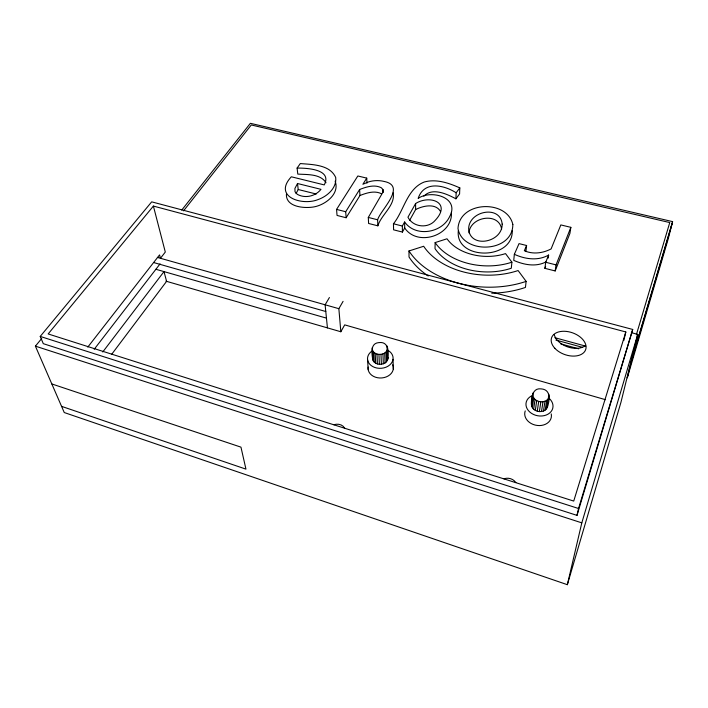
<?xml version="1.0" encoding="UTF-8"?>
<svg xmlns="http://www.w3.org/2000/svg" width="708" height="708" viewBox="0 0 708 708"><rect width="100%" height="100%" fill="white"/><g stroke="black" fill="none" stroke-linecap="round" stroke-linejoin="round"><path stroke-width="1.06" d="M435.137 242.587L435.022 248.632A55.525 37.905 3.2 0 0 511.3 268.235L511.893 262.181L505.53 253.597A42.781 29.019 3.1 0 1 447.022 238.782L435.137 242.587A55.861 37.905 3.1 0 0 511.893 262.181M423.853 196.196C432.384 187.151 446.89 194.001 455.925 198.815L456.147 192.771L459.819 187.894C448.872 183.009 436.332 178.673 424.313 181.991C407.047 188.629 403.985 210.71 393.453 223.79L393.595 229.826L402.427 232.074L404.702 227.994L404.631 221.958C415.384 237.419 441.695 233.197 449.509 216.86C460.483 197.328 430.845 189.293 418.136 198.444C424.03 180.54 443.872 184.921 456.147 192.771M459.819 187.894L459.58 193.939L455.925 198.815M512.256 230.542C513.158 260.863 454.625 260.27 458.35 230.534M525.911 251.561L526.593 245.499L519.035 243.614L514.353 254.305L513.742 260.367C523.734 264.801 535.779 267.235 545.939 261.933M428.234 275.996A83.863 57.295 3.2 0 1 409.029 257.004L408.976 250.968L423.658 246.269A68.419 46.436 3.1 0 0 518.106 270.544L526.133 281.386L525.433 287.43A83.863 57.295 3.2 0 1 491.759 293.201M526.593 245.499L524.336 250.729C532.974 254.553 542.912 253.207 551.116 248.924L560.833 224.923L570.852 227.339L569.913 233.419L555.178 270.952L544.903 268.341L545.709 262.27L548.638 255.048C537.983 261.119 525.044 259.208 514.353 254.305M548.231 258.084L548.638 255.048M531.363 404.472C531.345 398.25 532.248 387.719 541.018 388.869C551.258 389.489 549.753 400.224 547.302 407.427C545.39 411.959 539.231 412.569 535.31 410.41C528.495 407.012 532.832 398.533 533.035 393.011M531.602 406.162L532.726 394.666M532.381 407.79L533.761 397.993L532.974 396.356M533.646 409.242L535.044 399.445L533.761 397.993M555.178 270.952L556.054 264.889L570.852 227.339M535.31 410.41L536.726 400.613L535.044 399.445M537.266 411.215L538.708 401.427L536.726 400.613M539.381 411.605L540.841 401.817C544.496 402.197 549.01 400.055 549.151 395.958M541.496 411.56L542.983 401.763M543.47 411.065L544.983 401.268M545.169 410.162L546.7 400.365M546.479 408.923L548.027 399.117M548.364 397.533L548.886 394.259M286.421 194.045C285.581 207.028 304.077 208.559 313.564 206.975C324.972 205.116 340.035 194.036 335.141 181.159M547.302 407.427L547.594 405.772M577.002 515.38L578.542 508.503L632.713 329.45L151.68 201.851L40.223 336.424L43.294 343.672L577.002 515.38L632.713 329.45M623.845 340.451L625.828 331.964L153.388 206.072L48.153 333.946L573.728 501.078L625.828 331.964M41.719 338.495L35.4 346.15L64.251 412.543L567.347 584.684L581.808 522.858L637.74 334.371L631.332 332.663M637.74 334.371L620.934 402.356L567.347 584.684M672.6 221.622L668.148 239.118L627.27 377.877L631.501 360.761L672.6 221.622L250.384 123.316L181.744 210.072M630.908 363.151L671.981 224.055M636.342 334.787L669.768 222.569L251.296 124.962L183.549 210.851M468.97 232.897C470.147 216.48 499.202 211.816 501.609 229.259M387.931 358.938C388.772 351.779 388.665 341.185 378.798 342.61C370.222 343.238 371.762 353.363 372.7 359.328C374.532 366.886 388.55 365.487 387.904 357.39M372.178 347.876C371.7 356.859 388.347 356.363 387.559 347.486M544.903 268.341L545.629 266.535M296.024 193.62L298.21 189.514L297.519 183.514L320.99 189.337C315.432 196.275 305.157 198.753 297.298 194.311L295.024 191.753L294.917 188.434L297.519 183.514M409.525 220.515L415.614 209.577L415.605 203.541C429.721 194.567 452.031 202.453 435.163 220.418C427.942 228.914 412.95 227.224 407.95 217.206L415.605 203.541M402.427 232.074L402.339 226.038L404.631 221.958M165.991 281.173L340.831 331.751L344.707 324.875L605.508 399.693M340.831 331.751L338.858 308.679L343.079 301.36M366.974 183.133L366.735 178.124L357.841 175.973L336.565 209.409L337.043 215.436L346.132 217.745L345.708 211.719L359.62 189.496C366.372 186.885 374.328 184.248 381.276 187.726L382.966 189.54L382.984 192.089L368.302 217.436L368.594 223.463L377.86 225.825C381.161 214.763 395.675 205.214 393.144 192.815M377.86 225.825L377.621 219.79C380.479 209.949 407.127 185.947 384.072 181.434A19.55 12.886 -2.3 0 0 368.16 182.053L362.894 184.257L366.735 178.124M329.415 297.528L325.114 304.803L327.432 327.875M346.132 217.745L359.956 195.514L359.62 189.496M297.103 168.088L300.298 163.557C312.387 164.601 329.866 164.504 335.698 177.46C336.937 188.045 327.114 196.461 317.936 199.621C302.307 205.966 272.642 196.886 291.324 176.788L324.246 184.903C332.68 169.008 306.006 167.982 297.103 168.088L297.785 174.079C307.086 174.752 320.379 173.593 325.999 182.744M111.705 354.283L166.592 281.35L163.999 271.598L102.748 351.991M94.199 349.265L160.079 263.854M87.774 347.115L159.566 254.898L160.468 258.287L165.3 252.048L153.388 206.072M415.614 209.577C422.862 205.798 435.677 202.842 440.535 211.533M359.956 195.514C366.664 192.903 374.585 190.275 381.488 193.753M503.963 478.838C508.185 477.254 513.389 478.785 515.858 482.617M333.928 424.765C337.716 423.411 342.672 424.437 344.681 428.19M538.708 401.427L540.841 401.817M298.21 189.514L316.246 194.019M336.565 209.409L345.708 211.719M368.302 217.436L377.621 219.79M393.453 223.79L402.339 226.038M545.709 262.27L556.054 264.889M554.842 337.689L585.728 346.141M555.877 340.044L582.507 347.336M560.63 343.849L578.737 348.823M157.388 257.411L338.858 308.679M154.087 262.668L325.786 311.511M155.893 269.279L326.45 318.131M40.223 336.424L578.542 508.503M35.4 346.15L581.808 522.858M51.826 383.948L240.959 447.146L245.95 469.13L61.561 406.357M404.702 227.994C417.525 247.163 452.996 235.507 451.43 212.4M367.62 359.974L368.178 369.638M372.718 350.92L373.222 360.815M373.744 352.248L374.24 362.142M375.196 353.319L375.674 363.204M376.966 354.062L377.426 363.947M378.939 354.416L379.373 364.301M380.975 354.363L381.391 364.248M382.94 353.911L383.329 363.797M384.692 353.08L385.064 362.974M386.108 351.938L386.462 361.832M387.011 346L387.161 350.407M387.099 350.557L387.444 360.452M382.966 189.54L383.063 192.558M393.02 359.328L393.294 369.01M372.691 357.779L372.7 359.328M526.133 281.386A84.376 57.304 3.1 0 1 408.976 250.968M585.171 345.858A17.921 11.576 19.1 0 1 567.143 346.725A17.921 11.576 19.1 0 1 554.249 334.539M387.94 350.363A12.806 9.894 -2.5 0 1 389.843 364.877A12.806 9.894 -2.5 0 1 370.948 365.355A12.806 9.894 -2.5 0 1 372.461 350.761M392.719 364.77A12.655 9.868 -2.5 0 1 381.957 377.93A12.655 9.868 -2.5 0 1 368.169 367.063M549.098 398.321A13.62 10.691 10.7 0 1 548.107 414.127A13.62 10.691 10.7 0 1 528.318 410.507A13.62 10.691 10.7 0 1 532.903 395.356M551.24 413.914A13.461 10.655 11 0 1 537.319 425.464A13.461 10.655 11 0 1 525.23 410.906M512.84 224.471C512.804 253.243 462.315 254.588 457.996 228.463C459.651 200.806 507.07 199.293 512.84 224.471M502.176 224.082C502.503 242.702 469.9 248.88 468.652 228.861C468.714 210.851 500.406 204.594 502.176 224.082M554.833 348.274A18.045 11.54 19.3 0 0 584.79 351.38A18.045 11.54 19.3 0 0 566.285 331.397A18.045 11.54 19.3 0 0 554.833 348.274"/></g></svg>
